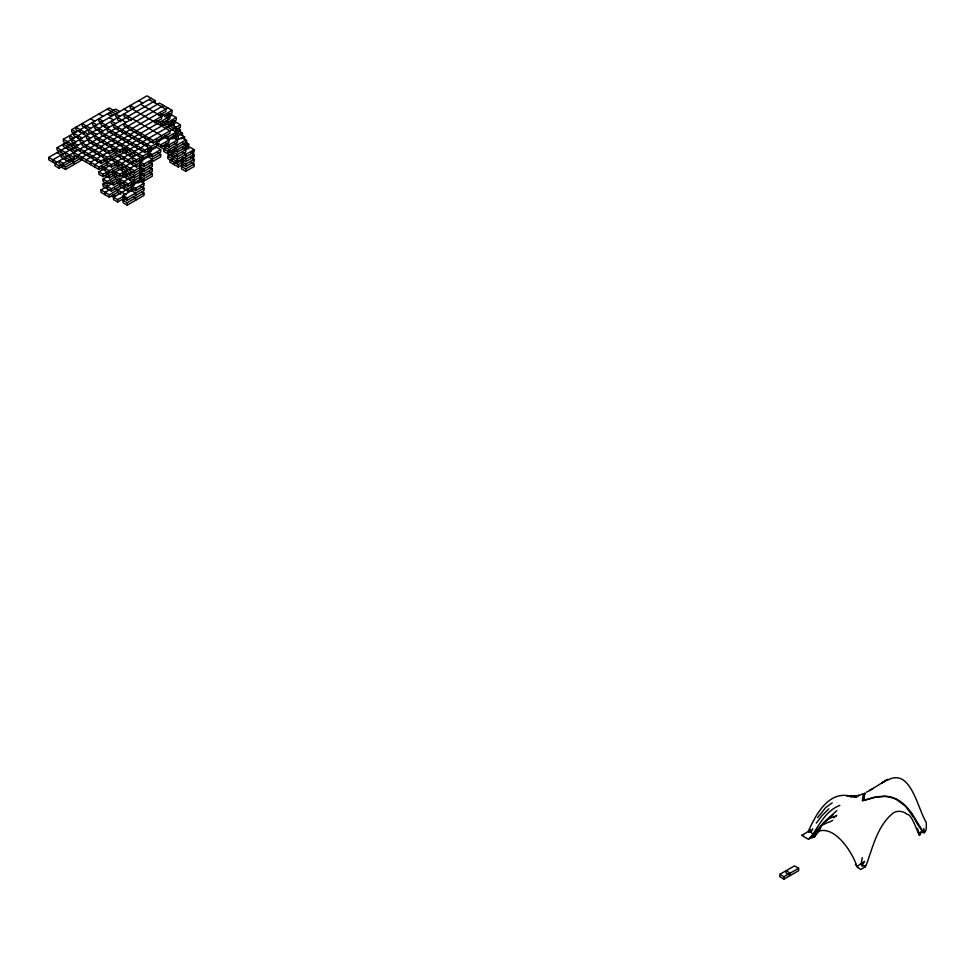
<?xml version="1.0" encoding="UTF-8"?>
<svg xmlns="http://www.w3.org/2000/svg" width="975" height="975" viewBox="0 0 975 975"><rect width="100%" height="100%" fill="white"/><g stroke="black" fill="none" stroke-linecap="round" stroke-linejoin="round"><path stroke-width="1.46" d="M917.487 828.409L919.254 835.49L920.388 831.894L920.668 832.589C919.669 843.034 913.477 814.344 907.164 814.308C903.386 811.127 897.792 810.188 893.453 812.845C877.427 825.423 872.954 846.934 866.214 865.166L864.983 866.044L862.107 865.727L862.205 863.119L861.924 865.703L861.169 863.874L862.278 857.683M864.983 794.003L864.727 793.016L863.935 800.231L876.013 796.855L884.63 796.173A25.935 21.17 -3.3 0 1 896.537 799.195C910.065 806.093 915.671 820.95 923.922 832.699M863.582 799.293L864.277 795.295M801.877 835.319L808.226 831.541C815.234 815.831 827.287 792.638 847.555 795.6M808.226 831.541L811.102 832.077L812.797 828.787M920.668 832.589L922.667 832.15C927.274 833.966 926.25 824.862 926.226 822.376C917.438 808.348 910.589 766.716 887.116 780.439M862.107 865.727L864.606 861.339L856.976 866.495C851.273 848.774 827.068 814.113 808.58 839.365L801.572 835.331L803.571 835.295M808.702 839.219L809.737 838.037L814.539 836.83L814.881 835.051M856.976 866.495L860.706 869.481L865.239 866.836L866.214 865.166M924.166 832.808L925.348 830.834M814.539 834.454L824.033 822.108L836.794 810.713M811.968 838.025L813.662 835.441M817.696 817.598L825.898 807.337L832.26 802.852M814.539 836.83L819.987 829.896M816.307 823.095L822.205 815.417L828.835 808.787M808.702 832.089L810.761 829.481M816.575 830.481L821.986 825.35L828.36 822.169M812.821 836.855C819.329 828.835 824.765 818.208 835.977 816.124M825.801 821.011L833.15 814.588M818.988 829.506L820.926 827.787M809.737 838.037L811.663 836.501M833.564 817.781L836.769 815.283M873.161 788.409L869.554 790.579L885.117 780.951M884.349 781.536L887.372 779.647M82.18 138.084L71.736 132.052L71.736 129.638L109.346 107.92L117.707 112.747M74.868 148.334L63.375 141.704L63.375 139.291L78.597 130.504M84.874 126.884L80.096 129.638L80.096 132.052M63.375 153.77L57.111 150.15L57.111 147.737L66.361 142.387M76.513 136.537L67.555 141.704L67.555 144.117M82.778 132.917L78 135.671L78 138.084M61.583 164.458L59.195 165.835L48.75 159.803L48.75 157.389L59.499 151.186M66.068 147.396L61.291 150.15L61.291 152.563M71.138 144.458L67.555 146.53L67.555 148.943M91.138 132.917L71.736 144.117L71.736 146.53M97.403 129.297L92.637 132.052L92.637 134.465M103.679 125.678L98.902 128.432L98.902 130.845M151.137 98.268L105.166 124.812L105.166 127.225M126.665 117.232L52.93 159.803L52.93 162.216M155.317 103.094L155.317 100.681L128.152 116.366L128.152 118.779M64.277 158.072L55.014 163.422L55.014 165.835L59.195 168.248L78.597 157.036M69.054 155.317L65.471 157.389L65.471 159.803M78.597 149.809L69.652 154.976L69.652 157.389M84.874 146.189L80.096 148.943L80.096 151.357M91.138 142.569L86.361 145.324L86.361 147.737M97.403 138.95L92.637 141.704L92.637 144.117M103.679 135.33L98.902 138.084L98.902 140.498M109.943 131.71L105.166 134.465L105.166 136.878M116.22 128.091L111.442 130.845L111.442 133.258M61.291 167.042L65.471 169.455L65.471 167.042L59.195 163.422L59.195 161.009L63.375 163.422L68.153 160.656M57.111 152.563L69.652 159.803L72.028 158.425M57.111 147.737L73.82 157.389L76.208 156.012M82.778 152.21L78 154.976L78 157.389M89.054 148.602L84.277 151.357L84.277 153.77M95.318 144.982L90.541 147.737L90.541 150.15M101.583 141.363L96.805 144.117L96.805 146.53M107.859 137.743L103.082 140.498L103.082 142.911M114.124 134.123L109.346 136.878L109.346 139.291M120.388 130.504L115.623 133.258L115.623 135.671M126.665 126.884L121.887 129.638L121.887 132.052M163.678 105.507L128.152 126.019L128.152 128.432M65.471 167.042L80.986 158.072M86.958 154.623L82.18 157.389L82.18 159.803L65.471 169.455M93.234 151.003L88.457 153.77L88.457 156.183M99.499 147.396L94.721 150.15L94.721 152.563M105.763 143.776L100.986 146.53L100.986 148.943M112.04 140.156L107.262 142.911L107.262 145.324M118.304 136.537L113.527 139.291L113.527 141.704M124.568 132.917L119.791 135.671L119.791 138.084M130.845 129.297L126.067 132.052L126.067 134.465M167.858 107.92L132.332 128.432L132.332 130.845M158.608 115.684L165.762 111.54L165.762 109.127L149.053 99.474M91.138 157.036L86.361 159.803L86.361 162.216M97.403 153.416L92.637 156.183L92.637 158.596M103.679 149.809L98.902 152.563L98.902 154.976M111.138 145.494L105.166 148.943L105.166 151.357M116.22 142.569L111.442 145.324L111.442 147.737M122.484 138.95L117.707 141.704L117.707 144.117M128.749 135.33L123.971 138.084L123.971 140.498M135.025 131.71L130.248 134.465L130.248 136.878M164.873 116.89L172.039 112.747L172.039 110.333L136.512 130.845L136.512 133.258M154.428 122.911L161.594 118.779L161.594 116.366L140.692 104.301M95.318 159.449L90.541 162.216L90.541 164.629M101.583 155.829L96.805 158.596L96.805 161.009M107.859 152.21L103.082 154.976L103.082 157.389M86.361 135.671L86.361 138.084L109.346 151.357L114.124 148.602M120.388 144.982L115.623 147.737L115.623 150.15M126.665 141.363L121.887 144.117L121.887 146.53M132.929 137.743L128.152 140.498L128.152 142.911M139.206 134.123L134.428 136.878L134.428 139.291M172.039 115.16L140.692 133.258L140.692 135.671M88.457 139.291L88.457 141.704L109.346 153.77L116.512 149.626M160.692 124.118L169.942 118.779L169.942 116.366L166.81 114.562M99.499 161.862L94.721 164.629L94.721 167.042M63.375 139.291L100.986 161.009L105.763 158.243M80.096 139.291L80.096 141.704L107.262 157.389L117.999 151.186M88.457 129.638L88.457 132.052L119.791 150.15L124.568 147.396M130.845 143.776L126.067 146.53L126.067 148.943M137.109 140.156L132.332 142.911L132.332 145.324M143.374 136.537L138.608 139.291L138.608 141.704M169.053 124.118L176.219 119.986L176.219 117.573L144.873 135.671L144.873 138.084M75.916 146.53L75.916 148.943L100.986 163.422L115.623 154.976L136.512 167.042L141.29 164.275M94.721 135.671L94.721 138.084L119.791 152.563L126.957 148.419M71.736 148.943L71.736 151.357L98.902 167.042L112.04 159.449M118.304 155.829L113.527 158.596L113.527 161.009M124.568 152.21L119.791 154.976L119.791 157.389M128.456 149.979L126.067 151.357L126.067 153.77M135.025 146.189L130.248 148.943L130.248 151.357M141.29 142.569L136.512 145.324L136.512 147.737M147.554 138.95L142.777 141.704L142.777 144.117M176.219 122.399L149.053 138.084L149.053 140.498M73.82 152.563L73.82 154.976L98.902 169.455L107.262 164.629L111.442 167.042L118.597 162.898M141.582 173.757L134.428 177.901L117.707 168.248L103.082 176.694L98.902 174.281L98.902 171.868L103.679 169.102M109.943 165.482L105.166 168.248L105.166 170.662M104.13 160.4L111.442 164.629L116.22 161.862M122.484 158.243L117.707 161.009L117.707 163.422M128.749 154.623L123.971 157.389L123.971 159.803M132.637 152.393L130.248 153.77L130.248 156.183M139.206 148.602L134.428 151.357L134.428 153.77M145.47 144.982L140.692 147.737L140.692 150.15M151.734 141.363L146.957 144.117L146.957 146.53M134.428 107.92L130.248 105.507L130.248 107.92L169.942 130.845L169.942 133.258L153.233 142.911L123.971 126.019L123.971 123.606L153.233 140.498L180.399 124.812L180.399 127.225L175.622 129.98M156.512 142.387L164.873 137.56L169.053 139.973L169.053 142.387L160.692 147.213L156.512 144.8L156.512 142.387L160.692 144.8L173.221 137.56L177.401 139.973L177.401 142.387L169.053 147.213L164.726 144.714M98.902 171.868L103.082 174.281L107.859 171.515M102.034 166.433L109.346 170.662L120.096 164.458M126.665 160.656L121.887 163.422L121.887 165.835M137.109 154.623L128.152 159.803L128.152 162.216M143.374 151.003L138.608 153.77L138.608 156.183M100.986 122.399L100.986 124.812L144.873 150.15L149.65 147.396M115.623 123.606L111.442 121.192L111.442 123.606L151.137 146.53L157.109 143.081M165.47 138.255L180.399 129.638L180.399 132.052M107.262 128.432L107.262 130.845L144.873 152.563L158.303 144.8M178.303 130.845L178.303 133.258L167.858 139.291L167.858 136.878L164.726 135.062M148.151 154.452L148.151 152.039L156.512 147.213L160.692 149.626L160.692 152.039L152.332 156.865L148.005 154.367M141.582 178.583L128.152 186.335L115.623 179.108L107.262 183.922L103.082 181.508L103.082 179.108L107.859 176.341M106.214 173.672L109.346 175.488L114.124 172.721M120.388 169.102L115.623 171.868L115.623 174.281M124.276 166.859L121.887 168.248L121.887 170.662M130.845 163.069L126.067 165.835L126.067 168.248M135.915 160.144L132.332 162.216L132.332 164.629M121.887 151.357L136.512 159.803L141.29 157.036M94.721 126.019L94.721 128.432L142.777 156.183L149.943 152.039M172.636 138.95L182.483 133.258L182.483 135.671M105.166 175.488L109.346 177.901L116.512 173.757M132.332 157.389L132.332 159.803L136.512 162.216L149.943 154.452M175.914 139.462L178.303 138.084L178.303 135.671L175.171 133.855M150.54 155.488L139.791 161.692L139.791 164.105M148.151 152.039L152.332 154.452L160.692 149.626M167.261 145.836L164.873 147.213L164.873 149.626M165.908 142.996L169.053 144.8L181.582 137.56L186.664 140.498L186.664 142.911L184.275 144.288M132.929 188.407L128.152 191.161L119.791 186.335L111.442 191.161L103.082 186.335L103.082 183.922L105.471 182.544M103.082 179.108L107.262 181.508L117.999 175.305M112.478 170.052L119.791 174.281L125.763 170.832M128.456 169.272L126.067 170.662L126.067 173.075M135.025 165.482L130.248 168.248L130.248 170.662M112.478 150.747L136.512 164.629L141.29 161.862M180.997 138.95L184.58 136.878L184.58 139.291M111.442 171.868L119.791 176.694L125.763 173.245M149.199 162.301L152.332 164.105L152.332 166.518L143.971 171.344L139.791 168.931L139.791 166.518L142.179 165.141M138.608 161.009L143.971 164.105L160.692 154.452L160.692 156.865L143.971 166.518L139.644 164.019M169.053 149.626L185.762 139.973L185.762 142.387L169.053 152.039L169.053 149.626L162.63 145.921M120.839 194.183L117.707 192.368L109.346 197.194L100.986 192.368L100.986 189.954L105.763 187.2M112.04 183.58L107.262 186.335L107.262 188.748M110.394 180.911L113.527 182.715L118.304 179.961M125.763 175.658L119.791 179.108L119.791 181.508M128.456 174.098L126.067 175.488L126.067 177.901M132.637 171.685L130.248 173.075L130.248 175.488M110.394 156.78L134.428 170.662L140.388 167.212M109.346 182.715L113.527 185.128L120.693 180.997M109.346 158.596L134.428 173.075L141.582 168.931M174.72 149.809L169.942 152.563L169.942 150.15M149.199 167.115L152.332 168.931L152.332 171.344L143.971 176.17L139.791 173.757L139.791 171.344L143.374 169.272M139.791 166.518L143.971 168.931L152.332 164.105M175.61 150.662L173.221 152.039L173.221 154.452M174.269 147.822L177.401 149.626L185.762 144.8L185.762 147.213L177.401 152.039L173.087 149.541M109.943 189.613L105.166 192.368L105.166 194.781M103.082 183.922L111.442 188.748L122.18 182.544M128.749 178.754L123.971 181.508L123.971 183.922M132.637 176.512L130.248 177.901L130.248 180.314M114.575 164.019L134.428 175.488L142.777 170.662M183.081 161.862L178.303 164.629L167.858 158.596L167.858 156.183L170.247 154.806M174.428 152.393L172.039 153.77L172.039 156.183M185.177 146.189L188.748 144.117L188.748 146.53L184.275 149.114M149.199 171.941L152.332 173.757L152.332 176.17L143.971 180.997L139.791 178.583L139.791 176.17L143.374 174.098M139.791 171.344L143.971 173.757L152.332 168.931M175.61 155.488L173.221 156.865L173.221 159.278M172.039 151.357L177.401 154.452L189.942 147.213L194.123 149.626L194.123 152.039L177.401 161.692L167.858 156.183M100.986 189.954L109.346 194.781L122.484 187.2M126.36 184.957L123.971 186.335L123.971 188.748M112.478 174.878L128.152 183.922L132.929 181.167M122.935 173.672L134.428 180.314L140.388 176.865M174.428 157.219L172.039 158.596L172.039 161.009M161.594 145.324L161.594 147.737L177.401 156.865L185.762 152.039L185.762 149.626L182.63 147.822M139.791 176.17L143.971 178.583L152.332 173.757M163.678 148.943L163.678 151.357L177.401 159.278L194.123 149.626M126.665 189.613L113.527 197.194L113.527 199.607L117.707 202.02L124.873 197.888M116.659 182.118L128.152 188.748L131.735 186.688M138.011 183.068L142.777 180.314L142.777 182.715M183.385 159.278L176.219 163.422L176.219 161.009M140.839 186.42L143.971 188.236L143.971 190.649L127.25 200.302L123.082 197.888L123.082 195.475L133.819 189.272M130.248 185.128L135.61 188.236L143.971 183.41L143.971 185.823L135.61 190.649L131.284 188.151M183.97 160.314L181.582 161.692L181.582 164.105L185.762 166.518L194.123 161.692L194.123 159.278L190.99 157.475M182.63 157.475L185.762 159.278L194.123 154.452L194.123 156.865L185.762 161.692L181.435 159.193M111.442 195.987L117.707 199.607L123.679 196.17M169.942 159.803L169.942 162.216L178.303 167.042L183.081 164.275M141.887 191.856L143.971 193.062L143.971 195.475L127.25 205.128L123.082 202.715L123.082 200.302L126.653 198.23M123.082 195.475L127.25 197.888L143.971 188.236M190.99 162.301L194.123 164.105L194.123 166.518L185.762 171.344L181.582 168.931L181.582 166.518L183.97 165.141M180.399 161.009L185.762 164.105L194.123 159.278M123.082 200.302L127.25 202.715L143.971 193.062M181.582 166.518L185.762 168.931L194.123 164.105M779.829 874.319L794.454 865.873L798.635 868.286L798.635 870.699L784.01 879.145L779.829 876.732L779.829 874.319L784.01 876.732L788.787 873.966M790.274 873.112L790.274 875.526L786.094 873.112L786.094 870.699L790.274 873.112L798.635 868.286M829.384 822.157L832.699 820.389M866.263 792.285L870.102 790.262M839.853 805.362C826.739 810.444 819.902 823.278 812.821 834.466L811.102 832.077M862.899 793.882L857.951 795.734L858.963 795.417L850.322 796.624L855.806 796.392L847.08 796.075L856.915 796.953L849.822 795.649M155.317 100.681L146.957 95.855L84.277 132.052L84.277 134.465M172.039 110.333L159.498 103.094L117.707 127.225L117.707 129.638M168.907 113.356L176.219 117.573M138.608 100.681L142.777 103.094M160.546 113.356L167.858 117.573L167.858 119.986M173.087 120.595L180.399 124.812M170.991 121.802L174.123 123.606L174.123 126.019M165.762 121.192L176.219 127.225L176.219 129.638M178.303 128.432L180.399 129.638M162.63 121.802L182.483 133.258M156.366 120.595L176.219 132.052L176.219 134.465M178.303 133.258L184.58 136.878M173.087 135.062L176.219 136.878L176.219 139.291M185.616 142.301L188.748 144.117M123.971 109.127L128.152 111.54M182.63 142.996L186.664 145.324L186.664 147.737M185.616 147.127L188.748 148.943M119.791 111.54L115.623 109.127L86.361 126.019L86.361 128.432M174.269 142.996L177.401 144.8L177.401 147.213M190.99 152.648L194.123 154.452M131.284 120.595L123.971 116.366L123.971 113.953L161.594 135.671L161.594 138.084M107.262 109.127L119.791 116.366M182.63 152.648L185.762 154.452L185.762 156.865M109.346 112.747L113.527 115.16M126.067 122.399L115.623 116.366L115.623 113.953M156.366 139.888L159.498 141.704M107.262 113.953L111.442 116.366M120.839 121.802L117.707 119.986L117.707 117.573M109.346 117.573L113.527 119.986M98.902 113.953L103.082 116.366M103.082 121.192L98.902 118.779L98.902 121.192L109.346 127.225M157.56 152.648L160.692 154.452M148.005 149.541L151.137 151.357M90.541 118.779L94.721 121.192M96.805 124.812L92.637 122.399L92.637 124.812L103.082 130.845M148.151 156.865L152.332 159.278L152.332 161.692M90.541 128.432L82.18 123.606L82.18 126.019L96.805 134.465M122.935 149.541L134.428 156.183M139.644 159.193L142.777 161.009M88.457 134.465L75.916 127.225L75.916 129.638L90.541 138.084M71.736 129.638L75.916 132.052M84.277 141.704L73.82 135.671L73.82 133.258M73.82 138.084L69.652 135.671L69.652 138.084L75.916 141.704M78 145.324L71.736 141.704L71.736 139.291M143.971 183.41L139.791 180.997L131.43 185.823L131.43 188.236M121.887 175.488L134.428 182.715L134.428 180.314M75.916 151.357L63.375 144.117L63.375 146.53L70.688 150.747M131.284 183.324L134.428 185.128M100.986 168.248L109.346 173.075L109.346 170.662M131.43 190.649L135.61 193.062L135.61 195.475M70.688 160.4L73.82 162.216L73.82 164.629M133.526 196.682L135.61 197.888L135.61 200.302M114.575 188.151L126.067 194.781M48.75 157.389L57.111 162.216M112.478 194.183L115.623 195.987M855.428 864.362L858.11 867.969M910.431 811.627L912.637 815.088M923.142 832.358L919.462 827.08A51.395 41.949 -2.5 0 1 914.794 818.976L905.556 806.276L896.573 799.561A25.886 21.133 -2.5 0 0 884.654 796.441L876.013 797.062L862.339 800.902C862.875 799.585 862.741 791.98 864.667 794.138M924.276 832.674L923.776 828.445M864.983 866.044L865.239 866.836M784.01 876.732L784.01 879.145M192.928 151.357L192.928 153.77M192.928 156.183L192.928 158.596M185.762 159.278L185.762 161.692M185.762 164.105L185.762 166.518M185.762 168.931L185.762 171.344M178.303 164.629L178.303 167.042M177.401 149.626L177.401 152.039M177.401 154.452L177.401 156.865M177.401 159.278L177.401 161.692M174.123 162.216L174.123 164.629M169.053 144.8L169.053 147.213M167.858 151.357L167.858 153.77M160.692 144.8L160.692 147.213M153.233 140.498L153.233 142.911M152.332 154.452L152.332 156.865M151.137 146.53L151.137 148.943L113.527 127.225L113.527 124.812M151.137 161.009L151.137 163.422M144.873 150.15L144.873 152.563M143.971 164.105L143.971 166.518M143.971 168.931L143.971 171.344M143.971 173.757L143.971 176.17M143.971 178.583L143.971 180.997M142.777 156.183L142.777 158.596L100.986 134.465L100.986 132.052M136.512 159.803L136.512 162.216M136.512 164.629L136.512 167.042M135.61 188.236L135.61 190.649M134.428 170.662L134.428 173.075M134.428 175.488L134.428 177.901M128.152 183.922L128.152 186.335M128.152 188.748L128.152 191.161M127.25 197.888L127.25 200.302M127.25 202.715L127.25 205.128M119.791 150.15L119.791 152.563M119.791 174.281L119.791 176.694M119.791 183.922L119.791 186.335M117.707 165.835L117.707 168.248M117.707 189.954L117.707 192.368M117.707 199.607L117.707 202.02M115.623 152.563L115.623 154.976M115.623 176.694L115.623 179.108M113.527 182.715L113.527 185.128M111.442 164.629L111.442 167.042M111.442 188.748L111.442 191.161M109.346 151.357L109.346 153.77M109.346 175.488L109.346 177.901M109.346 194.781L109.346 197.194M107.262 157.389L107.262 159.803L82.18 145.324L82.18 142.911M107.262 162.216L107.262 164.629M107.262 181.508L107.262 183.922M103.082 174.281L103.082 176.694M100.986 161.009L100.986 163.422M98.902 167.042L98.902 169.455M73.82 142.911L73.82 145.324M73.82 157.389L73.82 159.803L65.471 154.976L65.471 152.563M69.652 159.803L69.652 162.216L61.291 157.389L61.291 154.976M63.375 163.422L63.375 165.835M59.195 165.835L59.195 168.248M884.715 781.097L881.79 783.01L887.835 779.391L884.715 781.097"/></g></svg>
